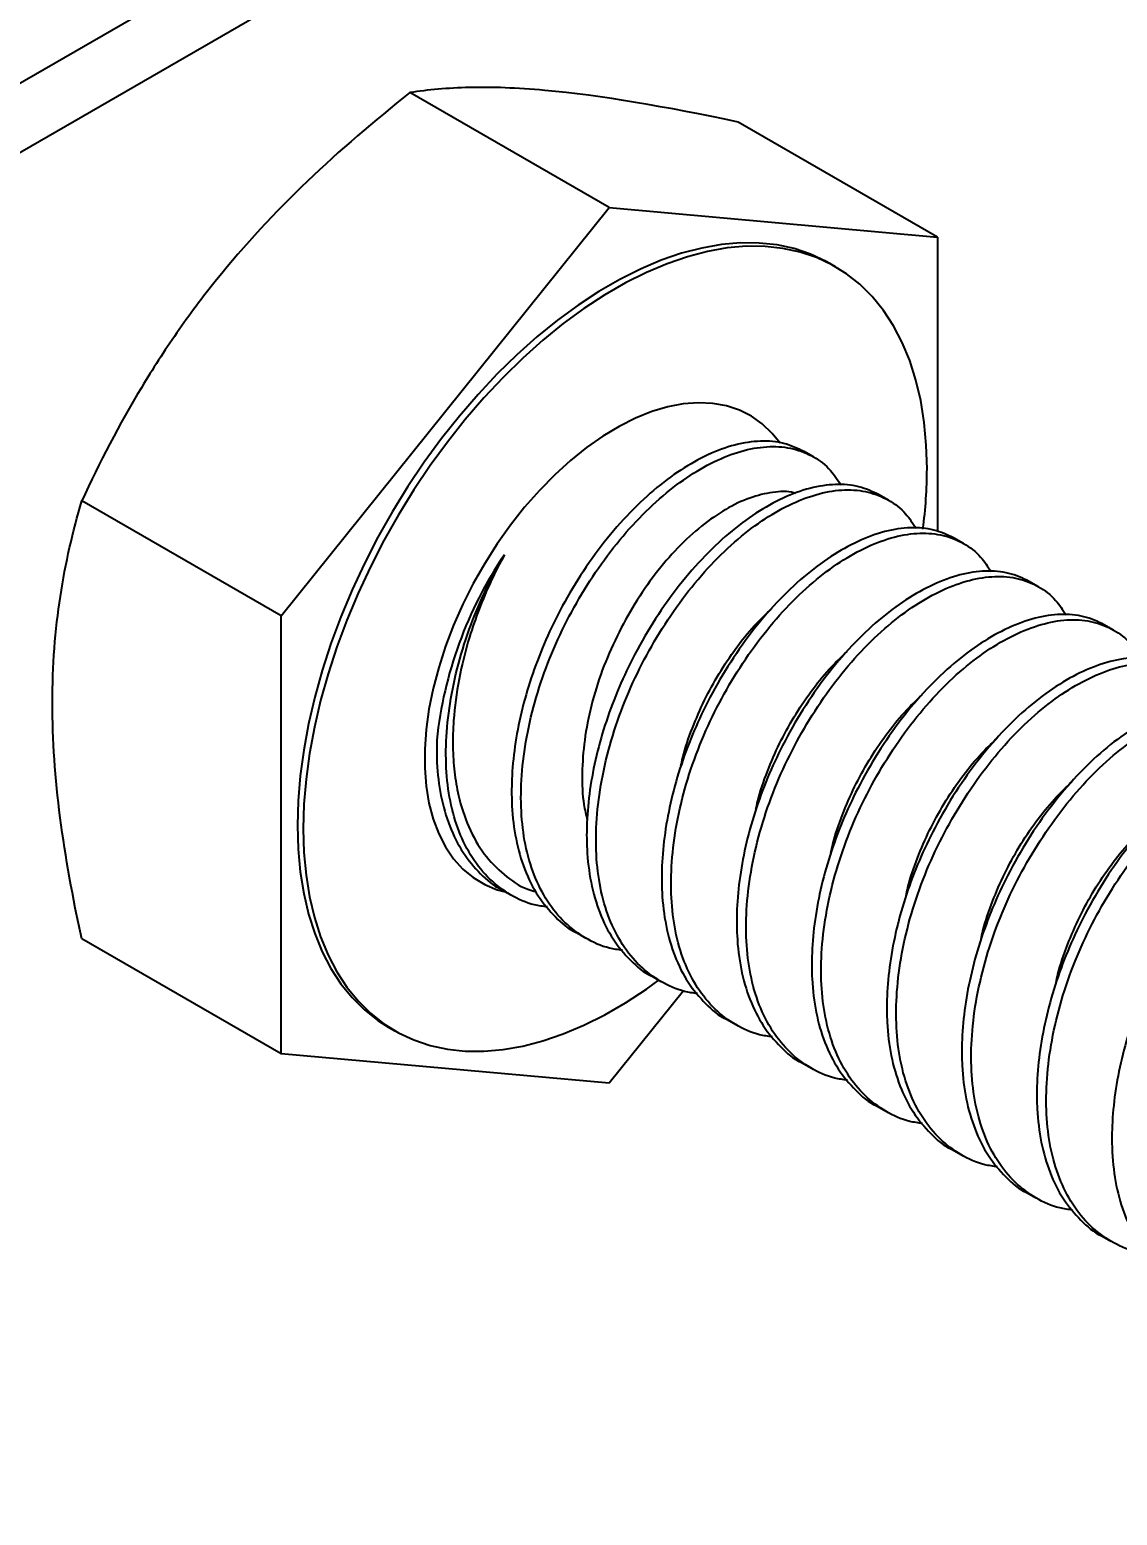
# Model space of a CAD drawing. Header units: inches. Extents: x -4.3 to 17.5, y -13.3 to 0.
# Drawn here: x 2.528 to 3.04, y -4.518 to -3.818 of the extents above; entities that cross this region are included whole.
import ezdxf
from ezdxf import colors
from ezdxf.entities.mleader import LeaderData, LeaderLine
from ezdxf.math import Vec2, Vec3

# ---------------------------------------------------------------- set-up
doc = ezdxf.new("R2010")
doc.units = ezdxf.units.IN
doc.header["$LTSCALE"] = 0.5
doc.header["$MEASUREMENT"] = 0
for name, color, linetype in [('FAB DWG', 221, 'CONTINUOUS'), ('Hardware', 242, 'CONTINUOUS'), ('Housing', 150, 'CONTINUOUS')]:
    doc.layers.add(name, color=color, linetype=linetype)
doc.styles.get("Standard").update_dxf_attribs({"font": 'arial.ttf'})

msp = doc.modelspace()

# ---------------------------------------------------------------- linework, layer by layer
at = {"layer": 'Hardware', "linetype": 'Continuous', "lineweight": 25, "transparency": 16777216}
for p, q in [((2.800888, -3.902227), (2.70698, -3.848029)), ((2.955567, -3.916093), (2.861659, -3.861894)), ((2.646208, -4.094638), (2.800888, -3.902227)), ((2.800888, -3.902227), (2.955567, -3.916093)), ((2.955567, -3.916093), (2.955567, -4.054863)), ((2.907528, -3.930111), (2.904766, -3.928517)), ((2.89707, -4.01969), (2.892651, -4.01714)), ((2.932426, -4.040095), (2.928006, -4.037545)), ((2.646208, -4.094638), (2.5523, -4.04044)), ((2.967781, -4.060501), (2.963362, -4.05795)), ((3.003136, -4.080906), (2.998717, -4.078355)), ((2.646208, -4.300914), (2.646208, -4.094638)), ((3.038492, -4.101311), (3.034072, -4.09876)), ((2.750007, -4.223463), (2.754426, -4.226013)), ((2.646208, -4.300914), (2.5523, -4.246716)), ((2.785362, -4.243868), (2.789781, -4.246418)), ((2.820717, -4.264273), (2.825137, -4.266824)), ((2.835807, -4.271342), (2.800888, -4.31478)), ((2.697009, -4.28849), (2.699771, -4.290085)), ((2.856073, -4.284678), (2.860492, -4.287229)), ((2.800888, -4.31478), (2.646208, -4.300914)), ((2.891428, -4.305083), (2.895847, -4.307634)), ((2.926783, -4.325488), (2.931203, -4.328039)), ((2.962139, -4.345894), (2.966558, -4.348444)), ((2.997494, -4.366299), (3.001913, -4.368849)), ((3.032849, -4.386704), (3.037269, -4.389255))]:
    msp.add_line(p, q, dxfattribs=at)
at = {"layer": 'Hardware', "linetype": 'Continuous', "lineweight": 25, "transparency": 16777216, "flags": 128}
for points in [[(2.904766, -3.928517), (2.903043, -3.927555), (2.89576, -3.92415), (2.888053, -3.921569), (2.879956, -3.919823), (2.871507, -3.91892), (2.862742, -3.918864), (2.853701, -3.919654), (2.844424, -3.921288), (2.834953, -3.923758), (2.825329, -3.927053), (2.815596, -3.931158), (2.805798, -3.936056), (2.795977, -3.941724), (2.786179, -3.948136), (2.776446, -3.955265), (2.766823, -3.963079), (2.757351, -3.971541), (2.748074, -3.980616), (2.739033, -3.990262), (2.730268, -4.000435), (2.721819, -4.011092), (2.713722, -4.022183), (2.706015, -4.03366), (2.698732, -4.045472), (2.691905, -4.057564), (2.685565, -4.069885), (2.679739, -4.082378), (2.674455, -4.094987), (2.669736, -4.107657), (2.665602, -4.120331), (2.662073, -4.132951), (2.659163, -4.145463), (2.656886, -4.15781), (2.655253, -4.169936), (2.65427, -4.181788), (2.653942, -4.193312), (2.65427, -4.204458), (2.655253, -4.215176), (2.656886, -4.225417), (2.659163, -4.235135), (2.662073, -4.244288), (2.665602, -4.252835), (2.669736, -4.260737), (2.674455, -4.267959), (2.679739, -4.274469), (2.685565, -4.280238), (2.691905, -4.28524), (2.697009, -4.28849)], [(2.950595, -4.025289), (2.950267, -4.014143), (2.949284, -4.003425), (2.947651, -3.993185), (2.945374, -3.983466), (2.942465, -3.974313), (2.938935, -3.965766), (2.934801, -3.957864), (2.930082, -3.950642), (2.924798, -3.944132), (2.918973, -3.938363), (2.912632, -3.933361), (2.905805, -3.929149), (2.898522, -3.925744), (2.890815, -3.923164), (2.882719, -3.921418), (2.874269, -3.920514), (2.865504, -3.920458), (2.856463, -3.921248), (2.847186, -3.922882), (2.837715, -3.925352), (2.828091, -3.928647), (2.818358, -3.932753), (2.80856, -3.93765), (2.79874, -3.943318), (2.788941, -3.949731), (2.779208, -3.95686), (2.769585, -3.964673), (2.760113, -3.973136), (2.750836, -3.98221), (2.741795, -3.991856), (2.73303, -4.00203), (2.724581, -4.012686), (2.716485, -4.023778), (2.708778, -4.035255), (2.701494, -4.047066), (2.694667, -4.059159), (2.688327, -4.071479), (2.682502, -4.083972), (2.677217, -4.096581), (2.672498, -4.109251), (2.668364, -4.121925), (2.664835, -4.134545), (2.661925, -4.147057), (2.659649, -4.159404), (2.658015, -4.17153), (2.657032, -4.183382), (2.656704, -4.194907), (2.657032, -4.206052), (2.658015, -4.21677), (2.659649, -4.227011), (2.661925, -4.236729), (2.664835, -4.245883), (2.668364, -4.254429), (2.672498, -4.262331), (2.677217, -4.269554), (2.682502, -4.276064), (2.688327, -4.281832), (2.694667, -4.286834), (2.701494, -4.291047), (2.708778, -4.294451), (2.716485, -4.297032), (2.724581, -4.298778), (2.73303, -4.299681), (2.741795, -4.299738), (2.750836, -4.298947), (2.760113, -4.297313), (2.769585, -4.294843), (2.779208, -4.291548), (2.788941, -4.287443), (2.79874, -4.282545), (2.80856, -4.276877), (2.818358, -4.270465), (2.824461, -4.266084)], [(2.881345, -4.013247), (2.87764, -4.00862), (2.872991, -4.004175), (2.867829, -4.000513), (2.862192, -3.997664), (2.856121, -3.995646), (2.849662, -3.994476), (2.842862, -3.994163), (2.835772, -3.994707), (2.828444, -3.996106), (2.820932, -3.998348), (2.813293, -4.001418), (2.805582, -4.005293), (2.797857, -4.009944), (2.790174, -4.015336), (2.782592, -4.021429), (2.775165, -4.02818), (2.767949, -4.035536), (2.760998, -4.043445), (2.754362, -4.051847), (2.748091, -4.06068), (2.742232, -4.06988), (2.736827, -4.079377), (2.731917, -4.089101), (2.727538, -4.098981), (2.723723, -4.108943), (2.720499, -4.118914), (2.717891, -4.12882), (2.715918, -4.138587), (2.714595, -4.148142), (2.71393, -4.157417), (2.71393, -4.166341), (2.714595, -4.174848), (2.715918, -4.182876), (2.717891, -4.190366), (2.720499, -4.197261), (2.723723, -4.203511), (2.727538, -4.209069), (2.731917, -4.213894), (2.736827, -4.217951), (2.742232, -4.22121), (2.748091, -4.223645), (2.752394, -4.224841)]]:
    msp.add_lwpolyline(points, dxfattribs=at)
at = {"layer": 'Hardware', "linetype": 'Continuous', "lineweight": 25, "transparency": 16777216}
for centre, radius, start, end in [((2.728774, -4.02461), 0.221823, 352.472412, 359.824685), ((2.910555, -4.173381), 0.192057, 145.928786, 173.936756)]:
    msp.add_arc(centre, radius, start, end, dxfattribs=at)
for points in [[(2.70698, -3.848029), (2.673242, -3.874637), (2.642177, -3.90348), (2.615824, -3.936261)], [(2.861659, -3.861894), (2.827921, -3.854758), (2.796857, -3.84935), (2.770504, -3.846988)]]:
    msp.add_open_spline(points, degree=3, dxfattribs=at)
for points, knots in [([(2.770504, -3.846988), (2.76394, -3.8464), (2.757674, -3.845997), (2.745895, -3.845557), (2.740354, -3.845517), (2.724646, -3.845869), (2.715393, -3.846732), (2.70698, -3.848029)], [0, 0, 0, 0, 0.25, 0.25, 0.5, 0.5, 1, 1, 1, 1]), ([(2.615824, -3.936261), (2.609261, -3.944425), (2.602994, -3.952815), (2.591216, -3.969768), (2.585674, -3.978366), (2.569966, -4.004479), (2.560714, -4.022313), (2.5523, -4.04044)], [0, 0, 0, 0, 0.25, 0.25, 0.5, 0.5, 1, 1, 1, 1]), ([(2.89265, -4.017142), (2.889559, -4.015691), (2.883313, -4.012759), (2.872247, -4.011853), (2.860212, -4.013622), (2.847534, -4.018249), (2.834586, -4.025461), (2.821635, -4.035154), (2.808964, -4.047249), (2.796906, -4.061472), (2.785921, -4.077296), (2.776665, -4.093529), (2.769127, -4.109763), (2.763235, -4.125797), (2.758779, -4.142074), (2.755905, -4.158134), (2.754777, -4.172177), (2.754913, -4.186185), (2.7566, -4.200083), (2.760751, -4.214393), (2.767002, -4.226875), (2.775359, -4.236645), (2.781597, -4.242271), (2.785357, -4.243863), (2.785363, -4.243865)], [0, 0, 0, 0, 0.0492868, 0.0995933, 0.1502194, 0.2005259, 0.2498974, 0.2992688, 0.3495753, 0.4002014, 0.4505079, 0.4998793, 0.5429159, 0.586723, 0.6308969, 0.6750128, 0.7186494, 0.7499334, 0.7993048, 0.8496113, 0.9002375, 0.950544, 0.9999154, 1, 1, 1, 1]), ([(2.80708, -4.252173), (2.805032, -4.251903), (2.798742, -4.251076), (2.789552, -4.246749), (2.779654, -4.239428), (2.771455, -4.229362), (2.765162, -4.216961), (2.761021, -4.202628), (2.7591, -4.186819), (2.759325, -4.169766), (2.761663, -4.151686), (2.766127, -4.13306), (2.772535, -4.114598), (2.780682, -4.096784), (2.79034, -4.079847), (2.801325, -4.064023), (2.813384, -4.0498), (2.826055, -4.037704), (2.839005, -4.028012), (2.851955, -4.020798), (2.864627, -4.01618), (2.876682, -4.014375), (2.88768, -4.015417), (2.897299, -4.01931), (2.904965, -4.025052), (2.908491, -4.030547), (2.910033, -4.032951)], [0, 0, 0, 0, 0.0205307, 0.0630589, 0.1055871, 0.1489208, 0.1925298, 0.2358635, 0.2783917, 0.3209474, 0.3643093, 0.4079461, 0.4513062, 0.4937246, 0.5362528, 0.5795865, 0.6231955, 0.6665292, 0.7090574, 0.7515856, 0.7949193, 0.8385283, 0.881862, 0.9243903, 0.9669185, 1, 1, 1, 1]), ([(2.88871, -4.036959), (2.888431, -4.036857), (2.885223, -4.035681), (2.87796, -4.036129), (2.867221, -4.038598), (2.85588, -4.044001), (2.844317, -4.051945), (2.83301, -4.062242), (2.822407, -4.074674), (2.81277, -4.088698), (2.804314, -4.104011), (2.797323, -4.12012), (2.792194, -4.136678), (2.788962, -4.153104), (2.78787, -4.168869), (2.788265, -4.18167), (2.789929, -4.188512), (2.790522, -4.19095)], [0, 0, 0, 0, 0.0073029, 0.0840455, 0.1588507, 0.2336557, 0.3083975, 0.3831252, 0.4565504, 0.5299757, 0.6027014, 0.6754139, 0.7474584, 0.8195033, 0.8902002, 0.960894, 1, 1, 1, 1]), ([(2.928005, -4.037547), (2.924914, -4.036096), (2.918668, -4.033164), (2.907602, -4.032258), (2.895567, -4.034027), (2.88289, -4.038655), (2.869941, -4.045866), (2.856991, -4.055559), (2.844319, -4.067655), (2.832261, -4.081878), (2.821276, -4.097701), (2.81202, -4.113934), (2.804482, -4.130168), (2.79859, -4.146202), (2.794134, -4.16248), (2.79126, -4.178539), (2.790132, -4.192582), (2.790268, -4.20659), (2.791955, -4.220488), (2.796107, -4.234798), (2.802358, -4.24728), (2.810714, -4.25705), (2.816953, -4.262676), (2.820712, -4.264268), (2.820719, -4.264271)], [0, 0, 0, 0, 0.0492868, 0.0995933, 0.1502194, 0.2005259, 0.2498974, 0.2992688, 0.3495753, 0.4002014, 0.4505079, 0.4998793, 0.5429159, 0.586723, 0.6308969, 0.6750128, 0.7186494, 0.7499334, 0.7993048, 0.8496113, 0.9002375, 0.950544, 0.9999154, 1, 1, 1, 1]), ([(2.842435, -4.272578), (2.840387, -4.272309), (2.834097, -4.271481), (2.824907, -4.267154), (2.81501, -4.259834), (2.806811, -4.249768), (2.800517, -4.237366), (2.796377, -4.223033), (2.794455, -4.207224), (2.79468, -4.190172), (2.797018, -4.172091), (2.801483, -4.153465), (2.80789, -4.135003), (2.816037, -4.117189), (2.825696, -4.100253), (2.836681, -4.084428), (2.848739, -4.070205), (2.86141, -4.058109), (2.87436, -4.048417), (2.88731, -4.041203), (2.899983, -4.036585), (2.912037, -4.03478), (2.923035, -4.035822), (2.932654, -4.039715), (2.94032, -4.045457), (2.943846, -4.050952), (2.945389, -4.053357)], [0, 0, 0, 0, 0.0205307, 0.0630589, 0.1055871, 0.1489208, 0.1925298, 0.2358635, 0.2783917, 0.3209474, 0.3643093, 0.4079461, 0.4513062, 0.4937246, 0.5362528, 0.5795865, 0.6231955, 0.6665292, 0.7090574, 0.7515856, 0.7949193, 0.8385283, 0.881862, 0.9243903, 0.9669185, 1, 1, 1, 1]), ([(2.538485, -4.135604), (2.538485, -4.11814), (2.539822, -4.101228), (2.54466, -4.069605), (2.54813, -4.054715), (2.5523, -4.04044)], [0, 0, 0, 0, 0.5, 0.5, 1, 1, 1, 1]), ([(2.96336, -4.057952), (2.96027, -4.056501), (2.954024, -4.053569), (2.942957, -4.052663), (2.930923, -4.054432), (2.918245, -4.05906), (2.905297, -4.066271), (2.892346, -4.075964), (2.879675, -4.08806), (2.867617, -4.102283), (2.856632, -4.118107), (2.847375, -4.134339), (2.839838, -4.150573), (2.833945, -4.166607), (2.829489, -4.182885), (2.826615, -4.198944), (2.825487, -4.212987), (2.825624, -4.226995), (2.827311, -4.240894), (2.831462, -4.255203), (2.837713, -4.267686), (2.84607, -4.277455), (2.852308, -4.283081), (2.856067, -4.284673), (2.856074, -4.284676)], [0, 0, 0, 0, 0.0492868, 0.0995933, 0.1502194, 0.2005259, 0.2498974, 0.2992688, 0.3495753, 0.4002014, 0.4505079, 0.4998793, 0.5429159, 0.586723, 0.6308969, 0.6750128, 0.7186494, 0.7499334, 0.7993048, 0.8496113, 0.9002375, 0.950544, 0.9999154, 1, 1, 1, 1]), ([(2.877791, -4.292983), (2.875743, -4.292714), (2.869453, -4.291886), (2.860262, -4.287559), (2.850365, -4.280239), (2.842166, -4.270173), (2.835873, -4.257771), (2.831732, -4.243438), (2.82981, -4.227629), (2.830036, -4.210577), (2.832374, -4.192496), (2.836838, -4.17387), (2.843245, -4.155408), (2.851392, -4.137594), (2.861051, -4.120658), (2.872036, -4.104833), (2.884094, -4.09061), (2.896766, -4.078515), (2.909716, -4.068823), (2.922666, -4.061608), (2.935338, -4.056991), (2.947393, -4.055185), (2.958391, -4.056227), (2.96801, -4.060121), (2.975675, -4.065862), (2.979201, -4.071357), (2.980744, -4.073762)], [0, 0, 0, 0, 0.0205307, 0.0630589, 0.1055871, 0.1489208, 0.1925298, 0.2358635, 0.2783917, 0.3209474, 0.3643093, 0.4079461, 0.4513062, 0.4937246, 0.5362528, 0.5795865, 0.6231955, 0.6665292, 0.7090574, 0.7515856, 0.7949193, 0.8385283, 0.881862, 0.9243903, 0.9669185, 1, 1, 1, 1]), ([(2.771725, -4.231768), (2.769677, -4.231498), (2.763387, -4.23067), (2.754196, -4.226344), (2.744299, -4.219023), (2.7361, -4.208957), (2.729807, -4.196556), (2.725666, -4.182223), (2.723745, -4.166414), (2.723969, -4.149361), (2.726309, -4.131282), (2.730769, -4.112652), (2.737192, -4.094205), (2.744299, -4.078506), (2.749461, -4.069345), (2.751467, -4.065786)], [0, 0, 0, 0, 0.0394311, 0.1211105, 0.20279, 0.2860163, 0.3697716, 0.4529979, 0.5346774, 0.6164096, 0.6996901, 0.7834987, 0.8667758, 0.9482442, 1, 1, 1, 1]), ([(2.751467, -4.065786), (2.749299, -4.069947), (2.744956, -4.07828), (2.739463, -4.091315), (2.734097, -4.106731), (2.72972, -4.124478), (2.727424, -4.141829), (2.727026, -4.156349), (2.727765, -4.168196), (2.729933, -4.181147), (2.734349, -4.194454), (2.741583, -4.207114), (2.751072, -4.21678), (2.759412, -4.222655), (2.765071, -4.224178), (2.766405, -4.224537)], [0, 0, 0, 0, 0.0656542, 0.131516, 0.197161, 0.2950932, 0.3930255, 0.4578814, 0.522943, 0.5877879, 0.6841986, 0.7806095, 0.8756564, 0.9706969, 1, 1, 1, 1]), ([(2.998716, -4.078357), (2.995625, -4.076906), (2.989379, -4.073975), (2.978313, -4.073069), (2.966278, -4.074837), (2.9536, -4.079465), (2.940652, -4.086677), (2.927701, -4.096369), (2.91503, -4.108465), (2.902972, -4.122688), (2.891987, -4.138512), (2.882731, -4.154744), (2.875193, -4.170979), (2.869301, -4.187012), (2.864845, -4.20329), (2.861971, -4.219349), (2.860843, -4.233392), (2.860979, -4.2474), (2.862666, -4.261299), (2.866817, -4.275608), (2.873068, -4.288091), (2.881425, -4.29786), (2.887663, -4.303486), (2.891423, -4.305078), (2.891429, -4.305081)], [0, 0, 0, 0, 0.0492868, 0.0995933, 0.1502194, 0.2005259, 0.2498974, 0.2992688, 0.3495753, 0.4002014, 0.4505079, 0.4998793, 0.5429159, 0.586723, 0.6308969, 0.6750128, 0.7186494, 0.7499334, 0.7993048, 0.8496113, 0.9002375, 0.950544, 0.9999154, 1, 1, 1, 1]), ([(2.913146, -4.313389), (2.911098, -4.313119), (2.904808, -4.312291), (2.895618, -4.307965), (2.88572, -4.300644), (2.877521, -4.290578), (2.871228, -4.278176), (2.867087, -4.263843), (2.865166, -4.248034), (2.865391, -4.230982), (2.867729, -4.212901), (2.872193, -4.194276), (2.878601, -4.175814), (2.886748, -4.157999), (2.896406, -4.141063), (2.907391, -4.125238), (2.91945, -4.111016), (2.932121, -4.09892), (2.945071, -4.089228), (2.958021, -4.082013), (2.970693, -4.077396), (2.982748, -4.07559), (2.993746, -4.076633), (3.003365, -4.080526), (3.011031, -4.086268), (3.014557, -4.091763), (3.0161, -4.094167)], [0, 0, 0, 0, 0.0205307, 0.0630589, 0.1055871, 0.1489208, 0.1925298, 0.2358635, 0.2783917, 0.3209474, 0.3643093, 0.4079461, 0.4513062, 0.4937246, 0.5362528, 0.5795865, 0.6231955, 0.6665292, 0.7090574, 0.7515856, 0.7949193, 0.8385283, 0.881862, 0.9243903, 0.9669185, 1, 1, 1, 1]), ([(2.834639, -4.165405), (2.83492, -4.164063), (2.836165, -4.158114), (2.839846, -4.147593), (2.845572, -4.134278), (2.852529, -4.121593), (2.860425, -4.109777), (2.868851, -4.099292), (2.874775, -4.09367), (2.8776, -4.09099)], [0, 0, 0, 0, 0.0471346, 0.2090283, 0.3678932, 0.5267581, 0.6886518, 0.8515813, 1, 1, 1, 1]), ([(3.034071, -4.098763), (3.03098, -4.097312), (3.024734, -4.09438), (3.013668, -4.093474), (3.001633, -4.095243), (2.988956, -4.09987), (2.976007, -4.107082), (2.963057, -4.116774), (2.950385, -4.12887), (2.938327, -4.143093), (2.927342, -4.158917), (2.918086, -4.175149), (2.910548, -4.191384), (2.904656, -4.207417), (2.9002, -4.223695), (2.897326, -4.239754), (2.896198, -4.253797), (2.896334, -4.267805), (2.898021, -4.281704), (2.902173, -4.296013), (2.908424, -4.308496), (2.91678, -4.318265), (2.923019, -4.323891), (2.926778, -4.325483), (2.926785, -4.325486)], [0, 0, 0, 0, 0.0492868, 0.0995933, 0.1502194, 0.2005259, 0.2498974, 0.2992688, 0.3495753, 0.4002014, 0.4505079, 0.4998793, 0.5429159, 0.586723, 0.6308969, 0.6750128, 0.7186494, 0.7499334, 0.7993048, 0.8496113, 0.9002375, 0.950544, 0.9999154, 1, 1, 1, 1]), ([(2.948501, -4.333794), (2.946453, -4.333524), (2.940163, -4.332696), (2.930973, -4.32837), (2.921076, -4.321049), (2.912877, -4.310983), (2.906583, -4.298581), (2.902443, -4.284249), (2.900521, -4.268439), (2.900746, -4.251387), (2.903084, -4.233307), (2.907549, -4.214681), (2.913956, -4.196219), (2.922103, -4.178404), (2.931762, -4.161468), (2.942747, -4.145644), (2.954805, -4.131421), (2.967476, -4.119325), (2.980426, -4.109633), (2.993376, -4.102419), (3.006049, -4.097801), (3.018103, -4.095995), (3.029102, -4.097038), (3.03872, -4.100931), (3.046386, -4.106673), (3.049912, -4.112168), (3.051455, -4.114572)], [0, 0, 0, 0, 0.0205307, 0.0630589, 0.1055871, 0.1489208, 0.1925298, 0.2358635, 0.2783917, 0.3209474, 0.3643093, 0.4079461, 0.4513062, 0.4937246, 0.5362528, 0.5795865, 0.6231955, 0.6665292, 0.7090574, 0.7515856, 0.7949193, 0.8385283, 0.881862, 0.9243903, 0.9669185, 1, 1, 1, 1]), ([(2.869995, -4.18581), (2.870275, -4.184468), (2.871521, -4.178519), (2.875202, -4.167998), (2.880927, -4.154683), (2.887885, -4.141998), (2.895781, -4.130182), (2.904206, -4.119697), (2.910131, -4.114075), (2.912955, -4.111395)], [0, 0, 0, 0, 0.0471346, 0.2090283, 0.3678932, 0.5267581, 0.6886518, 0.8515813, 1, 1, 1, 1]), ([(3.069427, -4.119168), (3.066336, -4.117717), (3.06009, -4.114785), (3.049023, -4.113879), (3.036989, -4.115648), (3.024311, -4.120275), (3.011363, -4.127487), (2.998412, -4.13718), (2.985741, -4.149275), (2.973683, -4.163498), (2.962698, -4.179322), (2.953441, -4.195555), (2.945904, -4.211789), (2.940011, -4.227822), (2.935555, -4.2441), (2.932681, -4.260159), (2.931553, -4.274202), (2.93169, -4.28821), (2.933377, -4.302109), (2.937528, -4.316419), (2.943779, -4.328901), (2.952136, -4.338671), (2.958374, -4.344296), (2.962133, -4.345889), (2.96214, -4.345891)], [0, 0, 0, 0, 0.0492868, 0.0995933, 0.1502194, 0.2005259, 0.2498974, 0.2992688, 0.3495753, 0.4002014, 0.4505079, 0.4998793, 0.5429159, 0.586723, 0.6308969, 0.6750128, 0.7186494, 0.7499334, 0.7993048, 0.8496113, 0.9002375, 0.950544, 0.9999154, 1, 1, 1, 1]), ([(2.983857, -4.354199), (2.981809, -4.353929), (2.975519, -4.353101), (2.966328, -4.348775), (2.956431, -4.341454), (2.948232, -4.331388), (2.941939, -4.318987), (2.937798, -4.304654), (2.935876, -4.288845), (2.936102, -4.271792), (2.93844, -4.253712), (2.942904, -4.235086), (2.949311, -4.216624), (2.957458, -4.19881), (2.967117, -4.181873), (2.978102, -4.166049), (2.99016, -4.151826), (3.002832, -4.13973), (3.015782, -4.130038), (3.028732, -4.122824), (3.041404, -4.118206), (3.053459, -4.116401), (3.064457, -4.117443), (3.074076, -4.121336), (3.081741, -4.127078), (3.085267, -4.132573), (3.08681, -4.134977)], [0, 0, 0, 0, 0.0205307, 0.0630589, 0.1055871, 0.1489208, 0.1925298, 0.2358635, 0.2783917, 0.3209474, 0.3643093, 0.4079461, 0.4513062, 0.4937246, 0.5362528, 0.5795865, 0.6231955, 0.6665292, 0.7090574, 0.7515856, 0.7949193, 0.8385283, 0.881862, 0.9243903, 0.9669185, 1, 1, 1, 1]), ([(2.5523, -4.246716), (2.548102, -4.227497), (2.544589, -4.208301), (2.539785, -4.171122), (2.538485, -4.153055), (2.538485, -4.135604)], [0, 0, 0, 0, 0.5, 0.5, 1, 1, 1, 1]), ([(2.90535, -4.206215), (2.905631, -4.204874), (2.906876, -4.198925), (2.910557, -4.188403), (2.916283, -4.175088), (2.92324, -4.162403), (2.931136, -4.150587), (2.939561, -4.140102), (2.945486, -4.13448), (2.94831, -4.1318)], [0, 0, 0, 0, 0.0471346, 0.2090283, 0.3678932, 0.5267581, 0.6886518, 0.8515813, 1, 1, 1, 1]), ([(3.104782, -4.139573), (3.101691, -4.138122), (3.095445, -4.13519), (3.084379, -4.134284), (3.072344, -4.136053), (3.059666, -4.14068), (3.046718, -4.147892), (3.033767, -4.157585), (3.021096, -4.16968), (3.009038, -4.183903), (2.998053, -4.199727), (2.988797, -4.21596), (2.981259, -4.232194), (2.975367, -4.248227), (2.970911, -4.264505), (2.968037, -4.280565), (2.966909, -4.294608), (2.967045, -4.308616), (2.968732, -4.322514), (2.972883, -4.336824), (2.979134, -4.349306), (2.987491, -4.359076), (2.993729, -4.364702), (2.997489, -4.366294), (2.997495, -4.366296)], [0, 0, 0, 0, 0.0492868, 0.0995933, 0.1502194, 0.2005259, 0.2498974, 0.2992688, 0.3495753, 0.4002014, 0.4505079, 0.4998793, 0.5429159, 0.586723, 0.6308969, 0.6750128, 0.7186494, 0.7499334, 0.7993048, 0.8496113, 0.9002375, 0.950544, 0.9999154, 1, 1, 1, 1]), ([(3.019212, -4.374604), (3.017164, -4.374334), (3.010874, -4.373507), (3.001684, -4.36918), (2.991786, -4.361859), (2.983587, -4.351793), (2.977294, -4.339392), (2.973153, -4.325059), (2.971232, -4.30925), (2.971457, -4.292197), (2.973795, -4.274117), (2.978259, -4.255491), (2.984667, -4.237029), (2.992814, -4.219215), (3.002472, -4.202278), (3.013457, -4.186454), (3.025516, -4.172231), (3.038187, -4.160135), (3.051137, -4.150443), (3.064087, -4.143229), (3.076759, -4.138611), (3.088814, -4.136806), (3.099812, -4.137848), (3.109431, -4.141741), (3.117097, -4.147483), (3.120623, -4.152978), (3.122166, -4.155382)], [0, 0, 0, 0, 0.0205307, 0.0630589, 0.1055871, 0.1489208, 0.1925298, 0.2358635, 0.2783917, 0.3209474, 0.3643093, 0.4079461, 0.4513062, 0.4937246, 0.5362528, 0.5795865, 0.6231955, 0.6665292, 0.7090574, 0.7515856, 0.7949193, 0.8385283, 0.881862, 0.9243903, 0.9669185, 1, 1, 1, 1]), ([(2.719573, -4.153095), (2.719552, -4.156648), (2.719496, -4.16581), (2.721264, -4.179668), (2.725391, -4.19399), (2.731648, -4.206469), (2.740003, -4.21624), (2.746242, -4.221865), (2.750001, -4.223458), (2.750008, -4.22346)], [0, 0, 0, 0, 0.1111921, 0.2866723, 0.4654758, 0.6454155, 0.8242191, 0.9996992, 1, 1, 1, 1]), ([(2.940705, -4.22662), (2.940986, -4.225279), (2.942231, -4.21933), (2.945912, -4.208808), (2.951638, -4.195493), (2.958595, -4.182808), (2.966491, -4.170993), (2.974917, -4.160507), (2.980841, -4.154885), (2.983666, -4.152205)], [0, 0, 0, 0, 0.0471346, 0.2090283, 0.3678932, 0.5267581, 0.6886518, 0.8515813, 1, 1, 1, 1]), ([(3.140137, -4.159978), (3.137046, -4.158527), (3.1308, -4.155595), (3.119734, -4.154689), (3.1077, -4.156458), (3.095022, -4.161085), (3.082073, -4.168297), (3.069123, -4.17799), (3.056452, -4.190086), (3.044393, -4.204309), (3.033408, -4.220132), (3.024152, -4.236365), (3.016614, -4.252599), (3.010722, -4.268633), (3.006266, -4.284911), (3.003392, -4.30097), (3.002264, -4.315013), (3.0024, -4.329021), (3.004087, -4.342919), (3.008239, -4.357229), (3.01449, -4.369711), (3.022846, -4.379481), (3.029085, -4.385107), (3.032844, -4.386699), (3.032851, -4.386702)], [0, 0, 0, 0, 0.0492868, 0.0995933, 0.1502194, 0.2005259, 0.2498974, 0.2992688, 0.3495753, 0.4002014, 0.4505079, 0.4998793, 0.5429159, 0.586723, 0.6308969, 0.6750128, 0.7186494, 0.7499334, 0.7993048, 0.8496113, 0.9002375, 0.950544, 0.9999154, 1, 1, 1, 1]), ([(3.054567, -4.395009), (3.052519, -4.39474), (3.046229, -4.393912), (3.037039, -4.389585), (3.027142, -4.382265), (3.018943, -4.372199), (3.012649, -4.359797), (3.008509, -4.345464), (3.006587, -4.329655), (3.006812, -4.312603), (3.00915, -4.294522), (3.013615, -4.275896), (3.020022, -4.257434), (3.028169, -4.23962), (3.037828, -4.222684), (3.048813, -4.206859), (3.060871, -4.192636), (3.073542, -4.18054), (3.086492, -4.170848), (3.099442, -4.163634), (3.112115, -4.159016), (3.124169, -4.157211), (3.135168, -4.158253), (3.144786, -4.162146), (3.152452, -4.167888), (3.155978, -4.173383), (3.157521, -4.175788)], [0, 0, 0, 0, 0.0205307, 0.0630589, 0.1055871, 0.1489208, 0.1925298, 0.2358635, 0.2783917, 0.3209474, 0.3643093, 0.4079461, 0.4513062, 0.4937246, 0.5362528, 0.5795865, 0.6231955, 0.6665292, 0.7090574, 0.7515856, 0.7949193, 0.8385283, 0.881862, 0.9243903, 0.9669185, 1, 1, 1, 1]), ([(2.976061, -4.247025), (2.976341, -4.245684), (2.977587, -4.239735), (2.981268, -4.229213), (2.986993, -4.215899), (2.993951, -4.203213), (3.001847, -4.191398), (3.010272, -4.180912), (3.016197, -4.17529), (3.019021, -4.17261)], [0, 0, 0, 0, 0.0471346, 0.2090283, 0.3678932, 0.5267581, 0.6886518, 0.8515813, 1, 1, 1, 1]), ([(3.175493, -4.180383), (3.172402, -4.178932), (3.166156, -4.176), (3.155089, -4.175094), (3.143055, -4.176863), (3.130377, -4.181491), (3.117429, -4.188702), (3.104478, -4.198395), (3.091807, -4.210491), (3.079749, -4.224714), (3.068764, -4.240538), (3.059507, -4.25677), (3.05197, -4.273004), (3.046077, -4.289038), (3.041621, -4.305316), (3.038747, -4.321375), (3.03762, -4.335418), (3.037756, -4.349426), (3.039443, -4.363324), (3.043594, -4.377634), (3.049845, -4.390117), (3.058202, -4.399886), (3.06444, -4.405512), (3.068199, -4.407104), (3.068206, -4.407107)], [0, 0, 0, 0, 0.0492868, 0.0995933, 0.1502194, 0.2005259, 0.2498974, 0.2992688, 0.3495753, 0.4002014, 0.4505079, 0.4998793, 0.5429159, 0.586723, 0.6308969, 0.6750128, 0.7186494, 0.7499334, 0.7993048, 0.8496113, 0.9002375, 0.950544, 0.9999154, 1, 1, 1, 1]), ([(3.011416, -4.267431), (3.011697, -4.266089), (3.012942, -4.26014), (3.016623, -4.249618), (3.022349, -4.236304), (3.029306, -4.223619), (3.037202, -4.211803), (3.045628, -4.201317), (3.051552, -4.195695), (3.054376, -4.193015)], [0, 0, 0, 0, 0.0471346, 0.2090283, 0.3678932, 0.5267581, 0.6886518, 0.8515813, 1, 1, 1, 1])]:
    msp.add_open_spline(points, degree=3, knots=knots, dxfattribs=at)
at = {"layer": 'Housing', "linetype": 'Continuous', "lineweight": 25, "transparency": 16777216}
for p, q in [((2.409466, -3.909144), (6.783788, -1.384673)), ((2.423609, -3.933639), (6.79793, -1.409168))]:
    msp.add_line(p, q, dxfattribs=at)

# ---------------------------------------------------------------- leaders
at = {"layer": 'FAB DWG', "ltscale": 0.5, "transparency": 16777216}
ml = msp.add_multileader_mtext('Standard', dxfattribs=at)
ml.set_content('\\A1;1/4-20 x {\\H1x;1}" Bolt \\P1/2-20 Locknut (X2)\\P(HW51420 & HW01020)', color=256)
ml.set_leader_properties()
ml.build(insert=Vec2(0, 0))
ml.multileader.update_dxf_attribs({"dogleg_length": 0.36, "arrow_head_size": 0.1875})
ctx = ml.context
ctx.base_point, ctx.char_height, ctx.arrow_head_size, ctx.landing_gap_size, ctx.plane_origin = Vec3(0.797673, -6.912042), 0.1875, 0.1875, 0.09, Vec3(-6.422219, -14.22827)
ctx.text_align_type = 2
notes = []
notes.append((ctx, [(1, (1, 1, 0), (4.226616, -6.912042), (-1, 0), 0.45, [(1, [(5.219712, -5.688305), (3.117482, -4.328646)], 0, [])])]))
ctx.mtext.insert, ctx.mtext.width, ctx.mtext.alignment, ctx.mtext.flow_direction = Vec3(3.686616, -6.79073), 7.5887251, 3, 5
for ctx, leaders in notes:
    for number, flags, end, landing, length, lines in leaders:
        leader = LeaderData()
        leader.index, (leader.has_last_leader_line, leader.has_dogleg_vector, leader.attachment_direction) = number, flags
        leader.last_leader_point, leader.dogleg_vector, leader.dogleg_length = Vec3(end), Vec3(landing), length
        for number, points, colour, breaks in lines:
            line = LeaderLine()
            line.index, line.vertices, line.color, line.breaks = number, Vec3.list(points), colors.encode_raw_color(colour), breaks
            leader.lines.append(line)
        ctx.leaders.append(leader)

doc.saveas('drawing.dxf')
